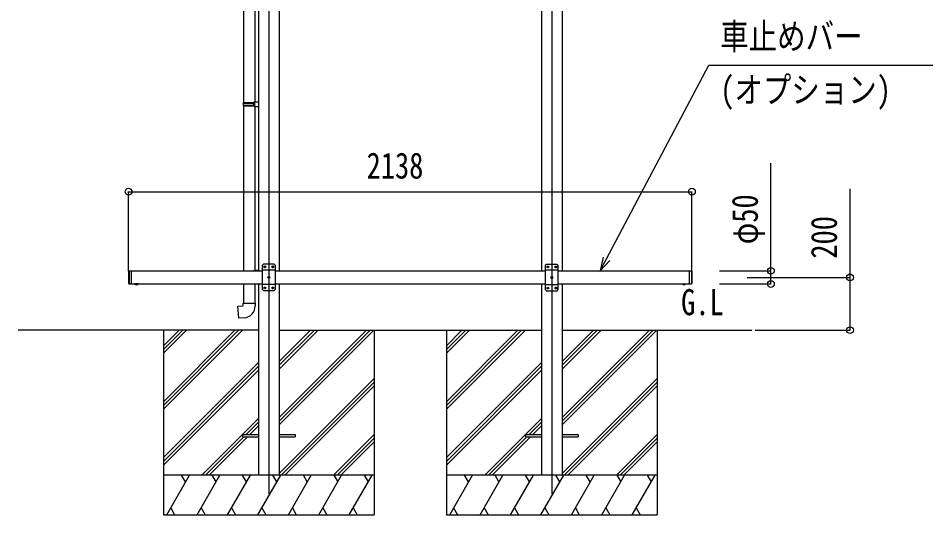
# Model space of a CAD drawing. Units: millimetres, scale not verified. Extents: x -12615 to 12615, y -8910 to 8910.
# Drawn here: x -1503 to 1968, y -4915 to -3032 of the extents above; entities that cross this region are included whole.
import ezdxf
from ezdxf.enums import TextEntityAlignment as Align

# ---------------------------------------------------------------- set-up
doc = ezdxf.new("R2010")
doc.units = ezdxf.units.MM
doc.header["$LTSCALE"] = 50
for name, color, linetype in [('0-2_USER1', 3, 'Continuous'), ('0-4_YKK_12', 2, 'Continuous'), ('0-5_YKK_13', 4, 'Continuous'), ('0-6_YKK_A1', 4, 'Continuous'), ('0-7_YKK_D', 6, 'Continuous')]:
    doc.layers.add(name, color=color, linetype=linetype)
doc.styles.add('ＭＳ ゴシック', font='')
doc.styles.get('ＭＳ ゴシック').set_extended_font_data('MS Gothic')

msp = doc.modelspace()

# ---------------------------------------------------------------- linework, layer by layer
at = {"layer": '0-4_YKK_12'}
for p, q in [((-551.94, -1872.83), (-551.94, -4836.29)), ((522.06, -1872.83), (522.06, -4836.29))]:
    msp.add_line(p, q, dxfattribs=at)
at = {"layer": '0-5_YKK_13'}
for p, q in [((-647.44, -2615.06), (-647.44, -3352.24)), ((-605.44, -2617.62), (-605.44, -3349.69)), ((-649.44, -3354.24), (-648.44, -3352.24)), ((-649.44, -3354.24), (-605.44, -3354.24)), ((-649.44, -3354.24), (-649.44, -3362.24)), ((-649.44, -3362.24), (-605.44, -3362.24)), ((-649.44, -3362.24), (-648.44, -3364.24)), ((-648.44, -3352.24), (-605.44, -3352.24)), ((-648.44, -3364.24), (-605.44, -3364.24)), ((-647.44, -3364.24), (-647.44, -3990)), ((-609.92, -3354.24), (-610.35, -3352.24)), ((-607.44, -3349.74), (-591.44, -3349.27)), ((-607.44, -3351.74), (-607.44, -3349.74)), ((-607.44, -3351.74), (-605.44, -3351.74)), ((-607.44, -3366.74), (-607.44, -3364.74)), ((-591.44, -3349.27), (-591.44, -3367.21)), ((-607.44, -3366.74), (-591.44, -3367.21)), ((-605.44, -3366.8), (-605.47, -3987.85)), ((-1081.94, -3990), (-1081.94, -4040)), ((-1073.94, -3990), (-1073.94, -4040)), ((-607.44, -3987.9), (-591.44, -3987.43)), ((-607.44, -3989.9), (-607.44, -3987.9)), ((-607.44, -3989.9), (-605.44, -3989.9)), ((-605.44, -3990), (-605.44, -3989.9)), ((-591.44, -3987.43), (-591.44, -3990)), ((-571.94, -3965), (-576.94, -3970)), ((-576.94, -3970), (-576.94, -4060)), ((-526.94, -3987.7), (-576.94, -3987.7)), ((-531.94, -3965), (-571.94, -3965)), ((-568.2, -3974.58), (-569.04, -3974.58)), ((-565.68, -3975.42), (-564.84, -3975.42)), ((-538.2, -3974.58), (-539.04, -3974.58)), ((-535.68, -3975.42), (-534.84, -3975.42)), ((-531.94, -3965), (-526.94, -3970)), ((-526.94, -4060), (-526.94, -3970)), ((-432.14, -3990), (-432.14, -3989.9)), ((502.06, -3965.53), (497.06, -3970.53)), ((497.06, -3970.53), (497.06, -4060.53)), ((547.06, -3988.23), (497.06, -3988.23)), ((542.06, -3965.53), (502.06, -3965.53)), ((505.8, -3975.11), (504.96, -3975.11)), ((508.32, -3975.95), (509.16, -3975.95)), ((535.8, -3975.11), (534.96, -3975.11)), ((538.32, -3975.95), (539.16, -3975.95)), ((542.06, -3965.53), (547.06, -3970.53)), ((547.06, -4060.53), (547.06, -3970.53)), ((1044.06, -3990), (1044.06, -4040)), ((1044.06, -3990), (1052.06, -3990)), ((1052.06, -3990), (1052.06, -4040)), ((1054.06, -3992), (1052.06, -3990)), ((-1083.94, -3992), (-1083.94, -4038)), ((-553.2, -4014.58), (-554.04, -4014.58)), ((-550.68, -4015.42), (-549.84, -4015.42)), ((520.8, -4015.11), (519.96, -4015.11)), ((523.32, -4015.95), (524.16, -4015.95)), ((1054.06, -3992), (1054.06, -4038)), ((-1083.94, -4038), (-1081.94, -4040)), ((-1081.94, -4040), (-1071.94, -4040)), ((-1048.04, -4040), (-1059.84, -4040)), ((-1059.84, -4040), (-1059.84, -4040.51)), ((-1048.04, -4040), (-1059.84, -4040)), ((-1059.84, -4040), (-1059.84, -4040.51)), ((-1048.04, -4040.51), (-1059.84, -4040.51)), ((-1048.04, -4040.51), (-1059.84, -4040.51)), ((-1051.44, -4040), (-1056.44, -4040)), ((-1051.44, -4040), (-1056.44, -4040)), ((-1048.04, -4040), (-1048.04, -4040.51)), ((-1048.04, -4040), (-1048.04, -4040.51)), ((-647.44, -4040), (-647.44, -4112.4)), ((-605.44, -4040), (-605.44, -4112.4)), ((-526.94, -4042.3), (-576.94, -4042.3)), ((-571.94, -4065), (-576.94, -4060)), ((-568.2, -4054.58), (-569.04, -4054.58)), ((-565.68, -4055.42), (-564.84, -4055.42)), ((-538.2, -4054.58), (-539.04, -4054.58)), ((-535.68, -4055.42), (-534.84, -4055.42)), ((-531.94, -4065), (-526.94, -4060)), ((547.06, -4042.83), (497.06, -4042.83)), ((502.06, -4065.53), (497.06, -4060.53)), ((505.8, -4055.11), (504.96, -4055.11)), ((508.32, -4055.95), (509.16, -4055.95)), ((535.8, -4055.11), (534.96, -4055.11)), ((538.32, -4055.95), (539.16, -4055.95)), ((542.06, -4065.53), (547.06, -4060.53)), ((1018.16, -4040), (1029.96, -4040)), ((1018.16, -4040), (1018.16, -4040.51)), ((1018.16, -4040.51), (1029.96, -4040.51)), ((1021.56, -4040), (1026.56, -4040)), ((1029.96, -4040), (1029.96, -4040.51)), ((1044.06, -4040), (1052.06, -4040)), ((1054.06, -4038), (1052.06, -4040)), ((-571.94, -4065), (-531.94, -4065)), ((502.06, -4065.53), (542.06, -4065.53)), ((-649.44, -4112.4), (-603.44, -4112.4)), ((-649.44, -4122.4), (-649.44, -4112.4)), ((-603.44, -4112.4), (-603.44, -4123.32)), ((-651.94, -4610.5), (-651.94, -4619.5)), ((-651.94, -4610.5), (-591.44, -4610.5)), ((-512.44, -4610.5), (-451.94, -4610.5)), ((-451.94, -4610.5), (-451.94, -4619.5)), ((422.06, -4610.5), (422.06, -4619.5)), ((422.06, -4610.5), (482.56, -4610.5)), ((561.56, -4610.5), (622.06, -4610.5)), ((622.06, -4610.5), (622.06, -4619.5)), ((-651.94, -4619.5), (-591.44, -4619.5)), ((-512.44, -4619.5), (-451.94, -4619.5)), ((422.06, -4619.5), (482.56, -4619.5)), ((561.56, -4619.5), (622.06, -4619.5))]:
    msp.add_line(p, q, dxfattribs=at)
for points in [[(-609.92, -3354.24), (-609.92, -3362.24), (-610.35, -3364.24)], [(-607.44, -3364.74), (-605.44, -3364.74), (-605.44, -3351.74)], [(-1083.94, -3992), (-1081.94, -3990), (-1071.94, -3990)], [(-569.04, -3974.58), (-569.04, -3975.42), (-568.2, -3975.42)], [(-566.52, -3973.74), (-566.52, -3972.9), (-567.36, -3972.9), (-567.36, -3973.74)], [(-567.36, -3976.26), (-567.36, -3977.1), (-566.52, -3977.1), (-566.52, -3976.26)], [(-564.84, -3975.42), (-564.84, -3974.58), (-565.68, -3974.58)], [(-539.04, -3974.58), (-539.04, -3975.42), (-538.2, -3975.42)], [(-536.52, -3973.74), (-536.52, -3972.9), (-537.36, -3972.9), (-537.36, -3973.74)], [(-537.36, -3976.26), (-537.36, -3977.1), (-536.52, -3977.1), (-536.52, -3976.26)], [(-534.84, -3975.42), (-534.84, -3974.58), (-535.68, -3974.58)], [(504.96, -3975.11), (504.96, -3975.95), (505.8, -3975.95)], [(507.48, -3974.27), (507.48, -3973.43), (506.64, -3973.43), (506.64, -3974.27)], [(506.64, -3976.79), (506.64, -3977.63), (507.48, -3977.63), (507.48, -3976.79)], [(509.16, -3975.95), (509.16, -3975.11), (508.32, -3975.11)], [(534.96, -3975.11), (534.96, -3975.95), (535.8, -3975.95)], [(537.48, -3974.27), (537.48, -3973.43), (536.64, -3973.43), (536.64, -3974.27)], [(536.64, -3976.79), (536.64, -3977.63), (537.48, -3977.63), (537.48, -3976.79)], [(539.16, -3975.95), (539.16, -3975.11), (538.32, -3975.11)], [(-554.04, -4014.58), (-554.04, -4015.42), (-553.2, -4015.42)], [(-551.52, -4013.74), (-551.52, -4012.9), (-552.36, -4012.9), (-552.36, -4013.74)], [(-552.36, -4016.26), (-552.36, -4017.1), (-551.52, -4017.1), (-551.52, -4016.26)], [(-549.84, -4015.42), (-549.84, -4014.58), (-550.68, -4014.58)], [(519.96, -4015.11), (519.96, -4015.95), (520.8, -4015.95)], [(522.48, -4014.27), (522.48, -4013.43), (521.64, -4013.43), (521.64, -4014.27)], [(521.64, -4016.79), (521.64, -4017.63), (522.48, -4017.63), (522.48, -4016.79)], [(524.16, -4015.95), (524.16, -4015.11), (523.32, -4015.11)], [(-1056.39, -4042.72), (-1055.09, -4040.05), (-1053.94, -4039.44)], [(-1056.39, -4042.72), (-1055.09, -4040.05), (-1053.94, -4039.44)], [(-1051.49, -4042.72), (-1052.79, -4040.05), (-1053.94, -4039.44)], [(-1051.49, -4042.72), (-1052.79, -4040.05), (-1053.94, -4039.44)], [(-569.04, -4054.58), (-569.04, -4055.42), (-568.2, -4055.42)], [(-566.52, -4053.74), (-566.52, -4052.9), (-567.36, -4052.9), (-567.36, -4053.74)], [(-567.36, -4056.26), (-567.36, -4057.1), (-566.52, -4057.1), (-566.52, -4056.26)], [(-564.84, -4055.42), (-564.84, -4054.58), (-565.68, -4054.58)], [(-539.04, -4054.58), (-539.04, -4055.42), (-538.2, -4055.42)], [(-536.52, -4053.74), (-536.52, -4052.9), (-537.36, -4052.9), (-537.36, -4053.74)], [(-537.36, -4056.26), (-537.36, -4057.1), (-536.52, -4057.1), (-536.52, -4056.26)], [(-534.84, -4055.42), (-534.84, -4054.58), (-535.68, -4054.58)], [(504.96, -4055.11), (504.96, -4055.95), (505.8, -4055.95)], [(507.48, -4054.27), (507.48, -4053.43), (506.64, -4053.43), (506.64, -4054.27)], [(506.64, -4056.79), (506.64, -4057.63), (507.48, -4057.63), (507.48, -4056.79)], [(509.16, -4055.95), (509.16, -4055.11), (508.32, -4055.11)], [(534.96, -4055.11), (534.96, -4055.95), (535.8, -4055.95)], [(537.48, -4054.27), (537.48, -4053.43), (536.64, -4053.43), (536.64, -4054.27)], [(536.64, -4056.79), (536.64, -4057.63), (537.48, -4057.63), (537.48, -4056.79)], [(539.16, -4055.95), (539.16, -4055.11), (538.32, -4055.11)], [(1021.61, -4042.72), (1022.91, -4040.05), (1024.06, -4039.44)], [(1026.51, -4042.72), (1025.21, -4040.05), (1024.06, -4039.44)], [(-644.52, -4168.15), (-665.36, -4169.97), (-669.36, -4124.15), (-649.44, -4122.4)]]:
    msp.add_lwpolyline(points, dxfattribs=at)
for centre in [(-566.94, -3975), (-536.94, -3975), (507.06, -3975.53), (537.06, -3975.53), (-551.94, -4015), (522.06, -4015.53), (-566.94, -4055), (-536.94, -4055), (507.06, -4055.53), (537.06, -4055.53)]:
    msp.add_circle(centre, 3.5, dxfattribs=at)
for centre, radius, start, end in [((-568.2, -3973.74), 0.84, 270, 0), ((-568.2, -3976.26), 0.84, 0, 90), ((-565.68, -3973.74), 0.84, 180, 270), ((-565.68, -3976.26), 0.84, 90, 180), ((-538.2, -3973.74), 0.84, 270, 0), ((-538.2, -3976.26), 0.84, 0, 90), ((-535.68, -3973.74), 0.84, 180, 270), ((-535.68, -3976.26), 0.84, 90, 180), ((505.8, -3974.27), 0.84, 270, 0), ((505.8, -3976.79), 0.84, 0, 90), ((508.32, -3974.27), 0.84, 180, 270), ((508.32, -3976.79), 0.84, 90, 180), ((535.8, -3974.27), 0.84, 270, 0), ((535.8, -3976.79), 0.84, 0, 90), ((538.32, -3974.27), 0.84, 180, 270), ((538.32, -3976.79), 0.84, 90, 180), ((-553.2, -4013.74), 0.84, 270, 0), ((-553.2, -4016.26), 0.84, 0, 90), ((-550.68, -4013.74), 0.84, 180, 270), ((-550.68, -4016.26), 0.84, 90, 180), ((520.8, -4014.27), 0.84, 270, 0), ((520.8, -4016.79), 0.84, 0, 90), ((523.32, -4014.27), 0.84, 180, 270), ((523.32, -4016.79), 0.84, 90, 180), ((-1053.94, -4035.08), 8.02, 222.61678, 317.38322), ((-1053.94, -4035.08), 8.02, 222.61678, 317.38322), ((-568.2, -4053.74), 0.84, 270, 0), ((-568.2, -4056.26), 0.84, 0, 90), ((-565.68, -4053.74), 0.84, 180, 270), ((-565.68, -4056.26), 0.84, 90, 180), ((-538.2, -4053.74), 0.84, 270, 0), ((-538.2, -4056.26), 0.84, 0, 90), ((-535.68, -4053.74), 0.84, 180, 270), ((-535.68, -4056.26), 0.84, 90, 180), ((505.8, -4054.27), 0.84, 270, 0), ((505.8, -4056.79), 0.84, 0, 90), ((508.32, -4054.27), 0.84, 180, 270), ((508.32, -4056.79), 0.84, 90, 180), ((535.8, -4054.27), 0.84, 270, 0), ((535.8, -4056.79), 0.84, 0, 90), ((538.32, -4054.27), 0.84, 180, 270), ((538.32, -4056.79), 0.84, 90, 180), ((1024.06, -4035.08), 8.02, 222.61678, 317.38322), ((-648.44, -4123.32), 45, 275, 0)]:
    msp.add_arc(centre, radius, start, end, dxfattribs=at)
at = {"layer": '0-6_YKK_A1'}
for p, q in [((-591.44, -2302.54), (-591.44, -3990)), ((-512.44, -2302.54), (-512.44, -3990)), ((482.56, -2302.54), (482.56, -3990)), ((561.56, -2302.54), (561.56, -3990)), ((-1073.94, -3990), (-576.94, -3990)), ((-526.94, -3990), (497.06, -3990)), ((547.06, -3990), (1044.06, -3990)), ((-1073.94, -4040), (-576.94, -4040)), ((-591.44, -4040), (-591.44, -4765)), ((-526.94, -4040), (497.06, -4040)), ((-512.44, -4040), (-512.44, -4765)), ((482.56, -4040), (482.56, -4765)), ((547.06, -4040), (1044.06, -4040)), ((561.56, -4040), (561.56, -4765)), ((-591.44, -4215), (-1502.62, -4215)), ((-951.94, -4215), (-951.94, -4915)), ((-951.94, -4486.5), (-680.44, -4215)), ((-951.94, -4500.64), (-666.29, -4215)), ((-951.94, -4514.79), (-652.15, -4215)), ((-951.94, -4274.37), (-892.57, -4215)), ((-951.94, -4288.51), (-878.43, -4215)), ((-951.94, -4302.65), (-864.29, -4215)), ((-512.44, -4215), (482.56, -4215)), ((-512.44, -4574.76), (-152.68, -4215)), ((-512.44, -4546.48), (-180.96, -4215)), ((-512.44, -4560.62), (-166.82, -4215)), ((-512.44, -4362.63), (-364.81, -4215)), ((-512.44, -4348.49), (-378.95, -4215)), ((-512.44, -4334.35), (-393.09, -4215)), ((-151.94, -4215), (-151.94, -4915)), ((122.06, -4215), (122.06, -4915)), ((122.06, -4486.5), (393.56, -4215)), ((122.06, -4500.64), (407.71, -4215)), ((122.06, -4514.79), (421.85, -4215)), ((122.06, -4274.37), (181.43, -4215)), ((122.06, -4288.51), (195.57, -4215)), ((122.06, -4302.65), (209.71, -4215)), ((561.56, -4215), (1281.06, -4215)), ((561.56, -4574.76), (921.32, -4215)), ((561.56, -4546.48), (893.04, -4215)), ((561.56, -4560.62), (907.18, -4215)), ((561.56, -4362.63), (709.19, -4215)), ((561.56, -4348.49), (695.05, -4215)), ((561.56, -4334.35), (680.91, -4215)), ((922.06, -4215), (922.06, -4915)), ((-951.94, -4698.63), (-591.44, -4338.14)), ((122.06, -4698.63), (482.56, -4338.14)), ((-951.94, -4712.78), (-591.44, -4352.28)), ((-951.94, -4726.92), (-591.44, -4366.42)), ((122.06, -4712.78), (482.56, -4352.28)), ((122.06, -4726.92), (482.56, -4366.42)), ((-512.44, -4758.61), (-151.94, -4398.11)), ((561.56, -4758.61), (922.06, -4398.11)), ((-504.69, -4765), (-151.94, -4412.25)), ((-490.55, -4765), (-151.94, -4426.4)), ((569.31, -4765), (922.06, -4412.25)), ((583.45, -4765), (922.06, -4426.4)), ((-806.18, -4765), (-591.44, -4550.27)), ((-637.53, -4610.5), (-591.44, -4564.41)), ((-623.39, -4610.5), (-591.44, -4578.55)), ((422.32, -4610.5), (482.56, -4550.27)), ((436.47, -4610.5), (482.56, -4564.41)), ((450.61, -4610.5), (482.56, -4578.55)), ((-306.7, -4765), (-151.94, -4610.24)), ((267.82, -4765), (422.06, -4610.77)), ((767.3, -4765), (922.06, -4610.24)), ((-792.03, -4765), (-646.53, -4619.5)), ((-777.89, -4765), (-632.39, -4619.5)), ((-292.56, -4765), (-151.94, -4624.39)), ((-278.41, -4765), (-151.94, -4638.53)), ((281.97, -4765), (427.47, -4619.5)), ((296.11, -4765), (441.61, -4619.5)), ((781.44, -4765), (922.06, -4624.39)), ((795.59, -4765), (922.06, -4638.53)), ((-151.94, -4765), (-951.94, -4765)), ((-939.24, -4915), (-852.63, -4765)), ((-867.63, -4790.98), (-882.64, -4765)), ((-823.77, -4915), (-737.16, -4765)), ((-752.16, -4790.98), (-767.17, -4765)), ((-708.3, -4915), (-621.69, -4765)), ((-636.69, -4790.98), (-651.7, -4765)), ((-592.83, -4915), (-506.22, -4765)), ((-521.22, -4790.98), (-536.23, -4765)), ((-477.36, -4915), (-390.75, -4765)), ((-405.75, -4790.98), (-420.75, -4765)), ((-361.89, -4915), (-275.28, -4765)), ((-305.28, -4765), (-290.28, -4790.98)), ((-246.42, -4915), (-159.81, -4765)), ((-189.81, -4765), (-174.81, -4790.98)), ((922.06, -4765), (122.06, -4765)), ((134.76, -4915), (221.37, -4765)), ((206.37, -4790.98), (191.36, -4765)), ((250.23, -4915), (336.84, -4765)), ((321.84, -4790.98), (306.83, -4765)), ((365.7, -4915), (452.31, -4765)), ((437.31, -4790.98), (422.3, -4765)), ((481.17, -4915), (567.78, -4765)), ((552.78, -4790.98), (537.77, -4765)), ((596.64, -4915), (683.25, -4765)), ((668.25, -4790.98), (653.25, -4765)), ((712.11, -4915), (798.72, -4765)), ((768.72, -4765), (783.72, -4790.98)), ((827.58, -4915), (914.19, -4765)), ((884.19, -4765), (899.19, -4790.98)), ((-924.24, -4889.02), (-909.24, -4915)), ((-808.77, -4889.02), (-793.77, -4915)), ((-693.3, -4889.02), (-678.3, -4915)), ((-577.83, -4889.02), (-562.83, -4915)), ((-462.36, -4889.02), (-447.36, -4915)), ((-346.89, -4889.02), (-331.89, -4915)), ((-231.42, -4889.02), (-216.42, -4915)), ((149.76, -4889.02), (164.76, -4915)), ((265.23, -4889.02), (280.23, -4915)), ((380.7, -4889.02), (395.7, -4915)), ((496.17, -4889.02), (511.17, -4915)), ((611.64, -4889.02), (626.64, -4915)), ((727.11, -4889.02), (742.11, -4915)), ((842.58, -4889.02), (857.58, -4915)), ((-951.94, -4915), (-151.94, -4915)), ((122.06, -4915), (922.06, -4915))]:
    msp.add_line(p, q, dxfattribs=at)
at = {"layer": '0-7_YKK_D'}
for p, q in [((-1083.94, -3991), (-1083.94, -3689)), ((-1083.94, -3690), (1054.06, -3690)), ((1054.06, -3991), (1054.06, -3689)), ((1158.73, -3990), (1355.06, -3990)), ((1264.06, -4015), (1655.06, -4015)), ((1158.73, -4040), (1355.06, -4040)), ((1293.84, -4215), (1655.06, -4215))]:
    msp.add_line(p, q, dxfattribs=at)
for points in [[(706.06, -3990), (729.87, -3944.9), (1117.86, -3209.96), (1967.98, -3209.96)], [(1354.06, -4040), (1354.06, -3990), (1354.06, -3581.6)], [(1654.06, -4215), (1654.06, -4015), (1654.06, -3679.2)], [(717.78, -3938.52), (706.06, -3990), (741.95, -3951.28)]]:
    msp.add_lwpolyline(points, dxfattribs=at)
for centre in [(-1083.94, -3690), (1054.06, -3690), (1354.06, -3990), (1654.06, -4015), (1354.06, -4040), (1654.06, -4215)]:
    msp.add_circle(centre, 12.75, dxfattribs=at)

# ---------------------------------------------------------------- texts
at = {"layer": '0-2_USER1', "style": 'ＭＳ ゴシック', "width": 0.8}
msp.add_text('G.L', height=98.97, dxfattribs=at).set_placement((1013, -4188), align=Align.BOTTOM_LEFT)
at = {"layer": '0-7_YKK_D', "style": 'ＭＳ ゴシック', "width": 0.8}
for s, p in [('車止めバー', (1161.58, -3180.02)), ('(オプション)', (1161.58, -3382.52)), ('2138', (-180.54, -3670))]:
    msp.add_text(s, height=98.97, dxfattribs=at).set_placement(p, align=Align.BOTTOM_LEFT)
for s, p in [('φ50', (1334.06, -3889.6)), ('200', (1634.06, -3944))]:
    msp.add_text(s, height=98.97, rotation=90, dxfattribs=at).set_placement(p, align=Align.BOTTOM_LEFT)

doc.saveas('drawing.dxf')
